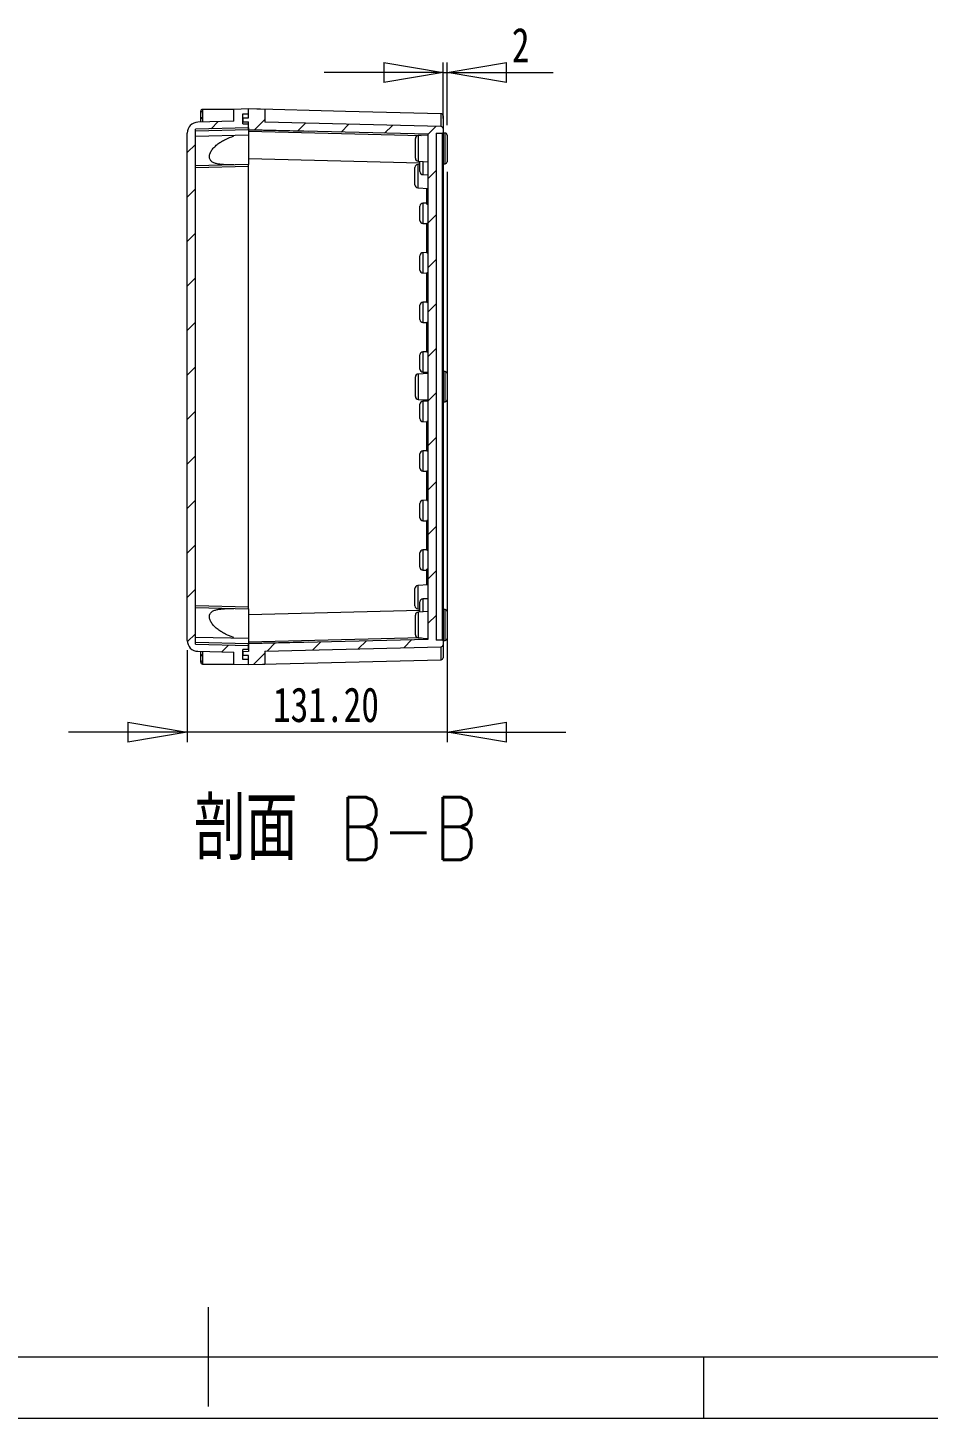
# Model space of a CAD drawing. Header units: millimetres. Extents: x 5 to 415, y 4 to 292.
# Drawn here: x 191.8 to 282.7, y 3.8 to 144.1 of the extents above; entities that cross this region are included whole.
import ezdxf

# ---------------------------------------------------------------- set-up
doc = ezdxf.new("R2010")
doc.units = ezdxf.units.MM
doc.styles.add('SLDTEXTSTYLE0', font='TXT', dxfattribs={"width": 0.75})
doc.styles.add('SLDTEXTSTYLE1', font='TXT', dxfattribs={"width": 0.75, "bigfont": 'bigfont'})
doc.dimstyles.new('SLDDIMSTYLE2', dxfattribs={"dimtxt": 3.5, "dimasz": 6, "dimexe": 0, "dimexo": 0.0625, "dimgap": 0.875, "dimtad": 1, "dimlfac": 5, "dimrnd": 1e-09, "dimzin": 4, "dimdsep": 46, "dimtxsty": 'SLDTEXTSTYLE0', "dimblk1": 'CLOSED', "dimblk2": 'CLOSED', "dimsah": 1, "dimcen": 0.09, "dimadec": 0, "dimazin": 1, "dimtfac": 1, "dimtmove": 0, "dimatfit": 0, "dimldrblk": 'CLOSED', "dimfxl": 1, "dimfrac": 2, "dimtolj": 1, "dimtzin": 12, "dimarcsym": 0})
doc.dimstyles.new('SLDDIMSTYLE3', dxfattribs={"dimtxt": 3.5, "dimasz": 6, "dimexe": 0, "dimexo": 0.0625, "dimgap": 0.875, "dimtad": 1, "dimlfac": 5, "dimrnd": 1e-09, "dimzin": 12, "dimdsep": 46, "dimtxsty": 'SLDTEXTSTYLE0', "dimblk1": 'CLOSED', "dimblk2": 'CLOSED', "dimsah": 1, "dimcen": 0.09, "dimadec": 0, "dimazin": 3, "dimtfac": 1, "dimtmove": 0, "dimatfit": 0, "dimldrblk": 'CLOSED', "dimfxl": 1, "dimfrac": 2, "dimtolj": 1, "dimtzin": 12, "dimarcsym": 0})

# ---------------------------------------------------------------- blocks, each defined once
blk = doc.blocks.new('_CLOSED')
at = {"color": 0, "linetype": 'ByBlock', "lineweight": -2}
for p, q in [((-1, 0.166667), (0, 0)), ((-1, 0.166667), (-1, -0.166667)), ((0, 0), (-1, -0.166667)), ((0, 0), (-1, 0))]:
    blk.add_line(p, q, dxfattribs=at)
blk = doc.blocks.new('*D75')
at = {"color": 7, "linetype": 'Continuous', "lineweight": 0}
for p, q in [((233.71, 134.97), (233.71, 140.62)), ((234.11, 134.31), (234.11, 140.62)), ((233.71, 139.62), (221.71, 139.62)), ((233.71, 139.62), (234.11, 139.62)), ((234.11, 139.62), (244.82, 139.62))]:
    blk.add_line(p, q, dxfattribs=at)
at = {"color": 7, "linetype": 'Continuous', "lineweight": 0, "xscale": 6, "yscale": 6}
blk.add_blockref('_CLOSED', (233.71, 139.62, 17.64), dxfattribs=at)
at = {"color": 7, "linetype": 'Continuous', "lineweight": 0, "xscale": 6, "yscale": 6, "rotation": 180.0000000000004}
blk.add_blockref('_CLOSED', (234.11, 139.62, 17.64), dxfattribs=at)
at = {"color": 7, "linetype": 'Continuous', "lineweight": 0, "insert": (240.65, 144.14), "char_height": 3.5, "attachment_point": 1, "style": 'SLDTEXTSTYLE0'}
blk.add_mtext('2', dxfattribs=at)
blk = doc.blocks.new('*D76')
at = {"color": 7, "linetype": 'Continuous', "lineweight": 0}
for p, q in [((234.11, 129.61), (234.11, 72.05)), ((207.87, 81.31), (207.87, 72.05)), ((207.87, 73.05), (195.87, 73.05)), ((234.11, 73.05), (207.87, 73.05)), ((234.11, 73.05), (246.11, 73.05))]:
    blk.add_line(p, q, dxfattribs=at)
at = {"color": 7, "linetype": 'Continuous', "lineweight": 0, "xscale": 6, "yscale": 6}
blk.add_blockref('_CLOSED', (207.87, 73.05, 17.64), dxfattribs=at)
at = {"color": 7, "linetype": 'Continuous', "lineweight": 0, "xscale": 6, "yscale": 6, "rotation": 180.0000000000004}
blk.add_blockref('_CLOSED', (234.11, 73.05, 17.64), dxfattribs=at)
at = {"color": 7, "linetype": 'Continuous', "lineweight": 0, "insert": (216.52, 77.57), "char_height": 3.5, "attachment_point": 1, "style": 'SLDTEXTSTYLE0'}
blk.add_mtext('131.20', dxfattribs=at)

msp = doc.modelspace()

# ---------------------------------------------------------------- hatches: boundary and pattern name
at = {"linetype": 'Continuous', "lineweight": 0}
h = msp.add_hatch(dxfattribs=at)
h.set_pattern_fill('ANSI31', style=0)
edge = h.paths.add_edge_path(flags=0)
edge.add_line((208.707, 133.9127), (214.067, 134.0436))
edge.add_line((214.067, 134.0436), (214.067, 134.4436))
edge.add_line((214.067, 134.4436), (213.467, 134.4436))
edge.add_line((213.467, 134.4436), (213.467, 135.4436))
edge.add_line((213.467, 135.4436), (214.067, 135.4436))
edge.add_line((214.067, 135.4436), (214.067, 135.9439))
edge.add_line((214.067, 135.9439), (212.567, 135.9072))
edge.add_line((212.567, 135.9072), (212.567, 134.7072))
edge.add_line((212.567, 134.7072), (208.9402, 134.6186))
edge.add_arc((208.967, 133.5189), 1.1, 91.4, 180)
edge.add_line((207.867, 133.5189), (207.867, 82.3088))
edge.add_arc((208.967, 82.3088), 1.1, 180, 268.6)
edge.add_line((208.9402, 81.2092), (212.567, 81.1205))
edge.add_line((212.567, 81.1205), (212.567, 79.9205))
edge.add_line((212.567, 79.9205), (214.067, 79.8839))
edge.add_line((214.067, 79.8839), (214.067, 80.3841))
edge.add_line((214.067, 80.3841), (213.467, 80.3841))
edge.add_line((213.467, 80.3841), (213.467, 81.3841))
edge.add_line((213.467, 81.3841), (214.067, 81.3841))
edge.add_line((214.067, 81.3841), (214.067, 81.7841))
edge.add_line((214.067, 81.7841), (208.707, 81.9151))
edge.add_line((208.707, 81.9151), (208.707, 133.9127))
h = msp.add_hatch(dxfattribs=at)
h.set_pattern_fill('ANSI31', style=0)
edge = h.paths.add_edge_path(flags=0)
edge.add_line((214.067, 134.6432), (214.067, 133.8432))
edge.add_line((214.067, 133.8432), (232.207, 133.3999))
edge.add_line((232.207, 133.3999), (232.207, 82.4278))
edge.add_line((232.207, 82.4278), (214.067, 81.9845))
edge.add_line((214.067, 81.9845), (214.067, 81.1845))
edge.add_line((214.067, 81.1845), (213.467, 81.1698))
edge.add_line((213.467, 81.1698), (213.467, 80.7698))
edge.add_line((213.467, 80.7698), (214.067, 80.7698))
edge.add_line((214.067, 80.7698), (214.067, 79.8839))
edge.add_line((214.067, 79.8839), (215.707, 79.9239))
edge.add_line((215.707, 79.9239), (215.707, 81.2239))
edge.add_line((215.707, 81.2239), (233.5119, 81.6591))
edge.add_arc((233.507, 81.859), 0.2, 271.399988, 360)
edge.add_line((233.707, 81.859), (233.707, 82.2591))
edge.add_arc((233.647, 82.2591), 0.06, 0, 90)
edge.add_line((233.647, 82.3191), (233.007, 82.3191))
edge.add_line((233.007, 82.3191), (233.007, 133.5086))
edge.add_line((233.007, 133.5086), (233.647, 133.5086))
edge.add_arc((233.647, 133.5686), 0.06, 270, 360)
edge.add_line((233.707, 133.5686), (233.707, 133.9687))
edge.add_arc((233.507, 133.9687), 0.2, 0, 88.6)
edge.add_line((233.5119, 134.1686), (215.707, 134.6038))
edge.add_line((215.707, 134.6038), (215.707, 135.9038))
edge.add_line((215.707, 135.9038), (214.067, 135.9439))
edge.add_line((214.067, 135.9439), (214.067, 135.0579))
edge.add_line((214.067, 135.0579), (213.467, 135.0579))
edge.add_line((213.467, 135.0579), (213.467, 134.6579))
edge.add_line((213.467, 134.6579), (214.067, 134.6432))

# ---------------------------------------------------------------- linework, layer by layer
at = {"color": 7, "linetype": 'Continuous', "lineweight": 15}
for p, q in [((212.567, 135.9072), (209.427, 135.9072)), ((214.067, 135.9439), (212.567, 135.9072)), ((212.567, 134.7072), (212.567, 135.9072)), ((213.467, 135.4436), (214.067, 135.4436)), ((213.467, 134.4437), (213.467, 135.4436)), ((213.467, 135.0579), (213.467, 134.6579)), ((213.467, 135.0579), (214.067, 135.0579)), ((214.067, 135.0579), (214.067, 135.9439)), ((215.707, 135.9038), (214.067, 135.9439)), ((214.067, 135.4436), (214.067, 135.9439)), ((215.707, 135.9038), (215.707, 134.6038)), ((207.867, 82.3088), (207.867, 133.5189)), ((214.067, 134.0436), (208.707, 133.9127)), ((208.707, 81.9151), (208.707, 133.9127)), ((214.067, 133.8437), (208.707, 133.7127)), ((208.707, 133.212), (214.067, 133.343)), ((212.567, 134.7072), (208.9402, 134.6186)), ((213.467, 134.6579), (214.067, 134.6432)), ((213.467, 134.4437), (214.067, 134.4437)), ((214.067, 133.8432), (214.067, 134.6432)), ((214.067, 134.0436), (214.067, 134.4437)), ((214.067, 134.0436), (214.067, 133.8432)), ((232.207, 133.3999), (214.067, 133.8432)), ((214.067, 133.8432), (220.067, 133.6966)), ((214.067, 133.8432), (214.067, 133.343)), ((214.067, 133.343), (214.067, 130.3439)), ((233.5119, 134.1686), (215.707, 134.6038)), ((232.207, 133.3139), (231.1913, 133.2606)), ((232.207, 82.4278), (232.207, 133.3999)), ((233.007, 133.5086), (233.647, 133.5086)), ((233.007, 133.5086), (233.007, 82.3191)), ((233.647, 82.3191), (233.647, 133.5086)), ((233.707, 133.9687), (233.707, 133.5686)), ((233.707, 133.5686), (233.707, 82.2591)), ((233.907, 133.5139), (233.707, 133.5139)), ((234.107, 133.3139), (234.107, 130.6139)), ((230.907, 131.9639), (230.907, 132.961)), ((230.907, 130.9667), (230.907, 131.9639)), ((231.367, 130.4811), (214.067, 130.9039)), ((231.1913, 130.6671), (232.207, 130.6139)), ((231.367, 130.3439), (231.367, 130.6579)), ((214.067, 130.3439), (208.707, 130.2129)), ((214.067, 130.1439), (208.707, 130.0129)), ((214.067, 85.4839), (214.067, 130.3439)), ((230.867, 129.1639), (230.867, 130.0443)), ((230.867, 128.2835), (230.867, 129.1639)), ((231.367, 130.359), (231.1461, 130.3435)), ((231.367, 129.6201), (231.367, 130.3439)), ((231.6605, 129.3202), (232.207, 129.3083)), ((233.707, 130.4139), (233.907, 130.4139)), ((231.1461, 127.9842), (232.207, 127.91)), ((232.067, 126.3377), (232.067, 127.9198)), ((232.067, 126.4464), (231.6605, 126.4375)), ((232.067, 126.3377), (232.207, 126.3407)), ((231.367, 125.4139), (231.367, 126.1376)), ((231.367, 124.6901), (231.367, 125.4139)), ((231.6605, 124.3902), (232.067, 124.3813)), ((232.067, 121.4268), (232.067, 124.4009)), ((231.367, 120.4139), (231.367, 121.1376)), ((232.067, 121.4464), (231.6605, 121.4375)), ((231.367, 119.6901), (231.367, 120.4139)), ((231.6605, 119.3902), (232.067, 119.3813)), ((232.067, 116.4268), (232.067, 119.4009)), ((231.367, 115.4139), (231.367, 116.1376)), ((231.367, 114.6901), (231.367, 115.4139)), ((232.067, 116.4464), (231.6605, 116.4375)), ((231.6605, 114.3902), (232.067, 114.3813)), ((232.067, 111.4268), (232.067, 114.4009)), ((231.367, 110.4139), (231.367, 111.1376)), ((232.067, 111.4464), (231.6605, 111.4375)), ((231.367, 109.6901), (231.367, 110.4139)), ((230.907, 107.9139), (230.907, 108.894)), ((232.207, 109.2362), (231.1945, 109.1938)), ((231.6605, 109.3902), (232.207, 109.3783)), ((233.907, 109.4339), (233.707, 109.4339)), ((234.107, 109.2339), (234.107, 106.5939)), ((230.907, 106.9337), (230.907, 107.9139)), ((231.1945, 106.634), (232.207, 106.5915)), ((231.367, 104.6901), (231.367, 106.1376)), ((232.207, 106.4495), (231.6605, 106.4375)), ((233.707, 106.3939), (233.907, 106.3939)), ((231.6605, 104.3902), (232.067, 104.3813)), ((232.067, 101.4268), (232.067, 104.4009)), ((231.367, 99.6901), (231.367, 101.1376)), ((232.067, 101.4464), (231.6605, 101.4375)), ((231.6605, 99.3902), (232.067, 99.3813)), ((232.067, 96.4268), (232.067, 99.4009)), ((231.367, 94.6901), (231.367, 96.1376)), ((232.067, 96.4464), (231.6605, 96.4375)), ((231.6605, 94.3902), (232.067, 94.3813)), ((232.067, 91.4268), (232.067, 94.4009)), ((232.067, 91.4464), (231.6605, 91.4375)), ((231.367, 89.6901), (231.367, 91.1376)), ((231.6605, 89.3902), (232.067, 89.3813)), ((232.207, 89.487), (232.067, 89.49)), ((232.067, 87.9079), (232.067, 89.49)), ((230.867, 85.7835), (230.867, 87.5442)), ((232.207, 87.9177), (231.1461, 87.8435)), ((208.707, 85.8148), (214.067, 85.6838)), ((208.707, 85.6149), (214.067, 85.4839)), ((231.367, 85.1698), (231.367, 86.2076)), ((232.207, 86.5195), (231.6605, 86.5075)), ((214.067, 85.4839), (214.067, 82.4848)), ((214.067, 84.9239), (231.367, 85.3467)), ((230.907, 83.8639), (230.907, 84.861)), ((231.1461, 85.4842), (231.367, 85.4687)), ((232.207, 85.2139), (231.1913, 85.1606)), ((233.907, 85.4139), (233.707, 85.4139)), ((234.107, 85.2139), (234.107, 82.5139)), ((230.907, 82.8667), (230.907, 83.8639)), ((214.067, 82.4848), (208.707, 82.6157)), ((208.707, 82.115), (214.067, 81.984)), ((208.707, 81.9151), (214.067, 81.7841)), ((214.067, 82.4848), (214.067, 81.9845)), ((214.067, 81.9845), (232.207, 82.4278)), ((220.067, 82.1311), (214.067, 81.9845)), ((214.067, 81.9845), (214.067, 81.1845)), ((214.067, 81.7841), (214.067, 81.9845)), ((214.067, 81.3841), (214.067, 81.7841)), ((215.707, 81.2239), (233.5119, 81.6591)), ((231.1913, 82.5671), (232.207, 82.5139)), ((233.647, 82.3191), (233.007, 82.3191)), ((233.707, 82.3139), (233.907, 82.3139)), ((233.707, 82.2591), (233.707, 81.859)), ((208.9402, 81.2092), (212.567, 81.1205)), ((212.567, 79.9205), (212.567, 81.1205)), ((213.467, 80.3841), (213.467, 81.3841)), ((214.067, 81.3841), (213.467, 81.3841)), ((214.067, 81.1845), (213.467, 81.1698)), ((213.467, 81.1698), (213.467, 80.7698)), ((214.067, 80.7698), (213.467, 80.7698)), ((214.067, 80.3841), (213.467, 80.3841)), ((214.067, 79.8839), (214.067, 80.7698)), ((214.067, 79.8839), (214.067, 80.3841)), ((215.707, 81.2239), (215.707, 79.9239)), ((209.427, 79.9205), (212.567, 79.9205)), ((212.567, 79.9205), (214.067, 79.8839)), ((214.067, 79.8839), (215.707, 79.9239))]:
    msp.add_line(p, q, dxfattribs=at)
at = {"color": 8, "linetype": 'Continuous', "lineweight": 15}
for p, q in [((214.067, 133.703), (231.5022, 133.2769)), ((233.907, 130.4139), (233.907, 133.5139)), ((231.1913, 133.2606), (231.1913, 130.6671)), ((231.6605, 130.6425), (231.6605, 129.3202)), ((231.1461, 130.3435), (231.1461, 127.9842)), ((231.6605, 126.4375), (231.6605, 124.3902)), ((231.6605, 121.4375), (231.6605, 119.3902)), ((231.6605, 116.4375), (231.6605, 114.3902)), ((231.6605, 111.4375), (231.6605, 109.3902)), ((231.1945, 109.1938), (231.1945, 106.634)), ((233.907, 106.3939), (233.907, 109.4339)), ((231.6605, 106.4375), (231.6605, 105.4139)), ((231.6605, 105.4139), (231.6605, 104.3902)), ((231.6605, 101.4375), (231.6605, 100.4139)), ((231.6605, 100.4139), (231.6605, 99.3902)), ((231.6605, 96.4375), (231.6605, 95.4139)), ((231.6605, 95.4139), (231.6605, 94.3902)), ((231.6605, 91.4375), (231.6605, 90.4139)), ((231.6605, 90.4139), (231.6605, 89.3902)), ((231.1461, 87.8435), (231.1461, 86.6639)), ((231.1461, 86.6639), (231.1461, 85.4842)), ((231.6605, 86.5075), (231.6605, 85.4839)), ((231.1913, 85.1606), (231.1913, 82.5671)), ((231.6605, 85.4839), (231.6605, 85.1852)), ((233.907, 82.3139), (233.907, 85.4139)), ((231.5022, 82.5508), (214.067, 82.1247))]:
    msp.add_line(p, q, dxfattribs=at)
at = {"color": 7, "linetype": 'Continuous', "lineweight": 0}
for p, q in [((210, 5), (210, 15)), ((12.4509, 10), (284.9291, 10)), ((260, 10), (260, 3.8068)), ((5, 3.8068), (415, 3.8068))]:
    msp.add_line(p, q, dxfattribs=at)
at = {"color": 7, "linetype": 'Continuous', "lineweight": 15, "flags": 128}
for points in [[(233.512, 135.4686), (223.8478, 135.7048), (214.067, 135.9439)], [(232.207, 124.3978), (232.1653, 124.3987), (232.067, 124.4009)], [(232.067, 121.4268), (232.1658, 121.429), (232.207, 121.43)], [(232.207, 119.3978), (232.1649, 119.3987), (232.067, 119.4009)], [(232.067, 116.4268), (232.1649, 116.429), (232.207, 116.43)], [(232.207, 114.3978), (232.1655, 114.3987), (232.067, 114.4009)], [(232.067, 111.4268), (232.166, 111.429), (232.207, 111.43)], [(232.207, 104.3978), (232.166, 104.3987), (232.067, 104.4009)], [(232.067, 101.4268), (232.1655, 101.429), (232.207, 101.43)], [(232.207, 99.3978), (232.1649, 99.3987), (232.067, 99.4009)], [(232.067, 96.4268), (232.1649, 96.429), (232.207, 96.43)], [(232.207, 94.3978), (232.1658, 94.3987), (232.067, 94.4009)], [(232.067, 91.4268), (232.1653, 91.429), (232.207, 91.43)], [(214.067, 79.8839), (223.8478, 80.1229), (233.512, 80.3591)]]:
    msp.add_lwpolyline(points, dxfattribs=at)
at = {"color": 7, "linetype": 'Continuous', "lineweight": 15}
for centre, radius, start, end in [((209.427, 135.7072), 0.2, 89.999191, 180.000062), ((209.4197, 135.501), 0.1928, 87.821704, 177.641633), ((209.402, 134.9095), 0.1785, 81.950737, 168.577882), ((233.507, 135.2687), 0.2, 359.999641, 88.806201), ((208.967, 133.5189), 1.1, 91.4, 180), ((233.507, 133.9687), 0.2, 0, 88.6), ((233.647, 133.5686), 0.06, 270, 0), ((233.907, 133.3139), 0.2, 0, 90), ((231.207, 132.961), 0.3, 93, 180), ((231.207, 130.9667), 0.3, 180, 267), ((233.907, 130.6139), 0.2, 270, 0), ((231.167, 130.0443), 0.3, 94, 180), ((231.667, 129.6201), 0.3, 180, 268.75), ((231.167, 128.2835), 0.3, 180, 266), ((231.667, 126.1376), 0.3, 91.25, 180), ((231.667, 124.6901), 0.3, 180, 268.75), ((231.667, 121.1376), 0.3, 91.25, 180), ((231.667, 119.6901), 0.3, 180, 268.75), ((231.667, 116.1376), 0.3, 91.25, 180), ((231.667, 114.6901), 0.3, 180, 268.75), ((231.667, 111.1376), 0.3, 91.25, 180), ((231.667, 109.6901), 0.3, 180, 268.75), ((231.207, 108.894), 0.3, 92.4, 180), ((233.907, 109.2339), 0.2, 0, 90), ((231.207, 106.9337), 0.3, 180, 267.6), ((231.667, 106.1376), 0.3, 91.25, 180), ((233.907, 106.5939), 0.2, 270, 0), ((231.667, 104.6901), 0.3, 180, 268.75), ((231.667, 101.1376), 0.3, 91.25, 180), ((231.667, 99.6901), 0.3, 180, 268.75), ((231.667, 96.1376), 0.3, 91.25, 180), ((231.667, 94.6901), 0.3, 180, 268.75), ((231.667, 91.1376), 0.3, 91.25, 180), ((231.667, 89.6901), 0.3, 180, 268.75), ((231.167, 87.5442), 0.3, 94, 180), ((231.167, 85.7835), 0.3, 180, 266), ((231.667, 86.2076), 0.3, 91.25, 180), ((231.207, 84.861), 0.3, 93, 180), ((233.907, 85.2139), 0.2, 0, 90), ((231.207, 82.8667), 0.3, 180, 267), ((208.967, 82.3088), 1.1, 180, 268.6), ((233.507, 81.859), 0.2, 271.399988, 0), ((233.647, 82.2591), 0.06, 0, 90), ((233.907, 82.5139), 0.2, 270, 0), ((209.402, 80.9182), 0.1785, 191.422118, 278.049263), ((209.4197, 80.3267), 0.1928, 182.358367, 272.178296), ((209.427, 80.1205), 0.2, 179.999938, 270.000809), ((233.507, 80.559), 0.2, 271.508918, 0.000099)]:
    msp.add_arc(centre, radius, start, end, dxfattribs=at)
for points, knots in [([(209.227, 135.5089), (209.227, 135.575), (209.227, 135.624), (209.227, 135.6901), (209.227, 135.7071), (209.227, 135.7072)], [0, 0, 0, 0, 0.5, 0.5, 1, 1, 1, 1]), ([(209.227, 134.6256), (209.227, 134.6644), (209.227, 134.7797), (209.227, 134.879), (209.227, 134.9448)], [0, 0, 0, 0, 0.33610574, 1, 1, 1, 1]), ([(209.427, 135.9072), (209.427, 135.9072), (209.427, 135.9026), (209.427, 135.8845), (209.427, 135.8709), (209.427, 135.8172), (209.427, 135.7642), (209.427, 135.6937)], [0, 0, 0, 0, 0.25, 0.25, 0.5, 0.5, 1, 1, 1, 1]), ([(209.427, 135.6937), (209.427, 135.6584), (209.427, 135.6191), (209.427, 135.5325), (209.427, 135.485), (209.427, 135.3323), (209.427, 135.2164), (209.427, 135.0863)], [0, 0, 0, 0, 0.25, 0.25, 0.5, 0.5, 1, 1, 1, 1]), ([(233.707, 135.2648), (233.707, 135.2621), (233.707, 135.2563), (233.707, 135.176), (233.707, 135.039), (233.707, 134.8483), (233.707, 134.6087), (233.707, 134.3181), (233.707, 134.0899), (233.707, 133.9687)], [0, 0, 0, 0, 0.121413836, 0.264776217, 0.408059216, 0.551355524, 0.694592511, 0.837834387, 1, 1, 1, 1]), ([(212.567, 130.3082), (212.2847, 130.3038), (212.0086, 130.3039), (211.6087, 130.3197), (211.4778, 130.3276), (211.286, 130.3457), (211.2229, 130.3528), (211.0983, 130.3696), (211.0371, 130.3793), (210.8586, 130.4129), (210.746, 130.4414), (210.5895, 130.498), (210.5396, 130.5192), (210.4468, 130.5665), (210.4035, 130.5926), (210.3238, 130.6507), (210.2875, 130.6828), (210.223, 130.7542), (210.195, 130.7933), (210.15, 130.8772), (210.1326, 130.9221), (210.1149, 130.9946), (210.1104, 131.0197), (210.1043, 131.0707), (210.1028, 131.0966), (210.1026, 131.1761), (210.1082, 131.2309), (210.1253, 131.3161), (210.1326, 131.3451), (210.1496, 131.403), (210.1595, 131.432), (210.1929, 131.5192), (210.2203, 131.5775), (210.2844, 131.6941), (210.321, 131.7521), (210.4407, 131.921), (210.5344, 132.0287), (210.7433, 132.2339), (210.8555, 132.3286), (211.0916, 132.5056), (211.2156, 132.588), (211.4727, 132.7424), (211.6048, 132.8137), (212.007, 133.0129), (212.2841, 133.1266), (212.567, 133.2277)], [0, 0, 0, 0, 0.125, 0.125, 0.1875, 0.1875, 0.21875, 0.21875, 0.25, 0.25, 0.3125, 0.3125, 0.34375, 0.34375, 0.375, 0.375, 0.40625, 0.40625, 0.4375, 0.4375, 0.46875, 0.46875, 0.484375, 0.484375, 0.5, 0.5, 0.53125, 0.53125, 0.546875, 0.546875, 0.5625, 0.5625, 0.59375, 0.59375, 0.625, 0.625, 0.6875, 0.6875, 0.75, 0.75, 0.8125, 0.8125, 0.875, 0.875, 1, 1, 1, 1]), ([(212.567, 82.6), (212.2847, 82.7009), (212.0086, 82.8142), (211.6087, 83.0119), (211.4778, 83.0825), (211.286, 83.1973), (211.2229, 83.2371), (211.0983, 83.32), (211.0371, 83.3631), (210.8586, 83.4966), (210.746, 83.5915), (210.5895, 83.7448), (210.5396, 83.7976), (210.4468, 83.9049), (210.4035, 83.9596), (210.3238, 84.0714), (210.2875, 84.1284), (210.223, 84.2448), (210.195, 84.3038), (210.15, 84.4199), (210.1326, 84.4774), (210.1149, 84.5628), (210.1104, 84.5912), (210.1043, 84.6466), (210.1028, 84.6737), (210.1026, 84.7533), (210.1082, 84.804), (210.1253, 84.8767), (210.1326, 84.9004), (210.1496, 84.946), (210.1595, 84.9679), (210.1929, 85.0312), (210.2203, 85.07), (210.2844, 85.1419), (210.321, 85.1746), (210.4407, 85.2629), (210.5344, 85.3095), (210.7433, 85.3856), (210.8555, 85.414), (211.0916, 85.4589), (211.2156, 85.4752), (211.4727, 85.4998), (211.6048, 85.5078), (212.007, 85.5239), (212.2841, 85.5239), (212.567, 85.5195)], [0, 0, 0, 0, 0.125, 0.125, 0.1875, 0.1875, 0.21875, 0.21875, 0.25, 0.25, 0.3125, 0.3125, 0.34375, 0.34375, 0.375, 0.375, 0.40625, 0.40625, 0.4375, 0.4375, 0.46875, 0.46875, 0.484375, 0.484375, 0.5, 0.5, 0.53125, 0.53125, 0.546875, 0.546875, 0.5625, 0.5625, 0.59375, 0.59375, 0.625, 0.625, 0.6875, 0.6875, 0.75, 0.75, 0.8125, 0.8125, 0.875, 0.875, 1, 1, 1, 1]), ([(233.707, 81.859), (233.707, 81.764), (233.707, 81.6724), (233.707, 81.4959), (233.707, 81.4125), (233.707, 81.2552), (233.707, 81.1814), (233.707, 81.0779), (233.707, 81.0445), (233.707, 80.9811), (233.707, 80.9509), (233.707, 80.8653), (233.707, 80.8145), (233.707, 80.7479), (233.707, 80.7273), (233.707, 80.6895), (233.707, 80.6722), (233.707, 80.5954), (233.707, 80.5626), (233.707, 80.5593)], [0, 0, 0, 0, 0.125, 0.125, 0.25, 0.25, 0.375, 0.375, 0.4375, 0.4375, 0.5, 0.5, 0.625, 0.625, 0.6875, 0.6875, 0.75, 0.75, 1, 1, 1, 1]), ([(209.227, 80.8829), (209.227, 80.9488), (209.227, 81.048), (209.227, 81.1634), (209.227, 81.2021)], [0, 0, 0, 0, 0.66388744, 1, 1, 1, 1]), ([(209.227, 80.1205), (209.227, 80.1206), (209.227, 80.1376), (209.227, 80.2037), (209.227, 80.2528), (209.227, 80.3188)], [0, 0, 0, 0, 0.5, 0.5, 1, 1, 1, 1]), ([(209.427, 80.7415), (209.427, 80.6764), (209.427, 80.6147), (209.427, 80.4982), (209.427, 80.4433), (209.427, 80.2907), (209.427, 80.2045), (209.427, 80.134)], [0, 0, 0, 0, 0.25, 0.25, 0.5, 0.5, 1, 1, 1, 1]), ([(209.427, 80.134), (209.427, 80.0988), (209.427, 80.0679), (209.427, 80.0146), (209.427, 79.9922), (209.427, 79.9386), (209.427, 79.9206), (209.427, 79.9205)], [0, 0, 0, 0, 0.25, 0.25, 0.5, 0.5, 1, 1, 1, 1])]:
    msp.add_open_spline(points, degree=3, knots=knots, dxfattribs=at)
for points in [[(209.227, 134.9448), (209.227, 135.0668), (209.227, 135.282), (209.227, 135.4429), (209.227, 135.5089)], [(209.427, 135.0863), (209.427, 134.9476), (209.427, 134.7949), (209.427, 134.6305)], [(209.227, 80.3188), (209.227, 80.3848), (209.227, 80.5457), (209.227, 80.7609), (209.227, 80.8829)], [(209.427, 81.1973), (209.427, 81.0328), (209.427, 80.8801), (209.427, 80.7415)]]:
    msp.add_open_spline(points, degree=3, dxfattribs=at)
at = {"color": 8, "linetype": 'Continuous', "lineweight": 15}
for points, knots in [([(233.5119, 134.1686), (233.5119, 134.2586), (233.5119, 134.4614), (233.5119, 134.7453), (233.5119, 135.006), (233.5119, 135.2168), (233.5119, 135.3659), (233.5119, 135.4551), (233.5119, 135.4614), (233.5119, 135.4644)], [0, 0, 0, 0, 0.11844839, 0.26693711, 0.41973381, 0.56827579, 0.72110972, 0.86971636, 1, 1, 1, 1]), ([(233.5119, 80.3621), (233.5119, 80.3611), (233.5119, 80.3503), (233.5119, 80.3918), (233.5119, 80.489), (233.5119, 80.6572), (233.5119, 80.8786), (233.5119, 81.1541), (233.5119, 81.4205), (233.5119, 81.5983), (233.5119, 81.6591)], [0, 0, 0, 0, 0.01499303, 0.16361715, 0.31653194, 0.46538886, 0.61857589, 0.76731263, 0.92038577, 1, 1, 1, 1])]:
    msp.add_open_spline(points, degree=3, knots=knots, dxfattribs=at)

# ---------------------------------------------------------------- texts
at = {"color": 7, "linetype": 'Continuous', "lineweight": 0, "insert": (222.8428, 66.4998), "char_height": 6.35, "attachment_point": 2, "style": 'SLDTEXTSTYLE1'}
msp.add_mtext('剖面 B-B', dxfattribs=at)

# ---------------------------------------------------------------- dimensions: what is measured, and where the dimension line sits
at = {"color": 7, "linetype": 'Continuous', "lineweight": 0}
for base, p1, p2, dimstyle, picture, middle in [((234.107, 139.6248), (233.707, 133.9687), (234.107, 133.3139), 'SLDDIMSTYLE3', '*D75', (241.9412, 139.6248)), ((207.867, 73.054), (234.107, 130.6139), (207.867, 82.3088), 'SLDDIMSTYLE2', '*D76', (223.6278, 73.054))]:
    dim = msp.add_linear_dim(base=base, p1=p1, p2=p2, dimstyle=dimstyle, dxfattribs=at)
    dim.commit()
    dim.dimension.update_dxf_attribs({"geometry": picture, "text_midpoint": middle, "dimtype": 160})

doc.saveas('drawing.dxf')
